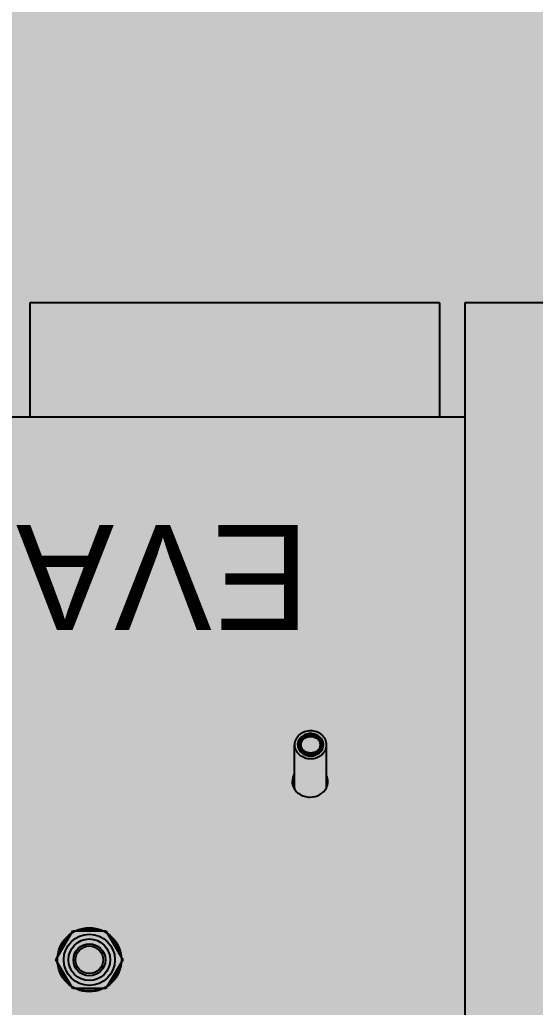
# Model space of a CAD drawing. Header units: millimetres. Extents: x -18489 to 17339, y -1599 to 10961.
# Drawn here: x -16578.4 to -16527.3, y 1659.2 to 1757 of the extents above; entities that cross this region are included whole.
import ezdxf

# ---------------------------------------------------------------- set-up
doc = ezdxf.new("R2010")
doc.units = ezdxf.units.MM
for name, color, linetype in [('188K-SM-03-F10-MECH-EQ-Y2257103$0$0 Xref', 8, 'Continuous'), ('188K-SM-03-F10-MECH-EQ-Y2257103$0$M-EQU-FOUNDATION', 8, 'Continuous'), ('188K-SM-03-F10-MECH-EQ-Y2257103$0$Micron CUP L10 HVAC EQU$0$M-MECH-EQU', 136, 'Continuous'), ('188K-SM-03-F10-MECH-EQ-Y2257103$0$Micron CUP L10 HVAC EQU$0$M-PHASE1 AREA', 252, 'Continuous')]:
    doc.layers.add(name, color=color, linetype=linetype)
doc.styles.add('188K-SM-03-F10-MECH-EQ-Y2257103$0$Micron CUP L10 HVAC EQU$0$Standard', font='arial.ttf')
pattern_1 = [(50, (4473.52, 709.2), (54.6554, -4.78173), [5.715, -62.865]), (355, (4473.52, 709.2), (-10.57303, 57.31705), [4.572, -50.29218]), (100.45144, (4478.076, 708.8), (44.08237, 52.53533), [4.857, -53.42707]), (46.1842, (4473.52, 724.44), (81.32371, -12.6127), [8.5725, -94.2975]), (96.63556, (4480.3, 723.39), (71.22124, 74.22784), [7.2855, -80.14068]), (351.18415, (4473.52, 724.44), (71.22124, 74.22784), [6.858, -75.43792]), (21, (4481.14, 720.63), (45.48432, -30.67956), [5.715, -62.865]), (326, (4481.14, 720.63), (18.54061, 55.25639), [4.572, -50.292]), (71.45144, (4484.93, 718.07), (64.02493, 24.57683), [4.857, -53.42698]), (37.5, (4473.521, 709.2), (0.926581, 25.366512), [0, -49.6824, 0, -51.054, 0, -50.4825]), (7.5, (4473.52, 709.2), (20.0459, 30.054172), [0, -29.1084, 0, -48.5394, 0, -19.2405]), (327.5, (4456.529, 709.2), (40.677179, -1.718623), [0, -19.05, 0, -59.436, 0, -78.867]), (317.5, (4448.91, 709.2), (44.438754, 7.62795), [0, -24.765, 0, -39.4716, 0, -56.007])]

# ---------------------------------------------------------------- blocks, each defined once
blk = doc.blocks.new('188K-SM-03-F10-MECH-EQ-Y2257103$0$Micron CUP L10 HVAC EQU$0$A$C0c53ceb0')
at = {"layer": '188K-SM-03-F10-MECH-EQ-Y2257103$0$Micron CUP L10 HVAC EQU$0$M-PHASE1 AREA'}
for p, q in [((-3936.5276, 8115.48251), (-4342.51661, 8115.48251)), ((-4342.51661, 8115.48251), (-4342.51661, 8002.65137)), ((-3936.5276, 8115.48251), (-3936.5276, 8002.65137)), ((-3911.15329, 8115.48251), (-3911.15329, 6444.24307)), ((-3810.45936, 8115.48251), (-3911.15329, 8115.48251)), ((-4459.35079, 8002.65137), (-3911.15329, 8002.65137)), ((-4080.05036, 7634.88879), (-4080.05036, 7677.70618)), ((-4048.33377, 7635.40131), (-4048.33377, 7677.70618)), ((-4316.7635, 7464.66811), (-4299.9415, 7493.21304)), ((-4299.9415, 7493.21304), (-4266.98066, 7493.21304)), ((-4266.98066, 7493.21304), (-4250.15866, 7464.66811)), ((-4299.9415, 7436.12318), (-4316.7635, 7464.66811)), ((-4250.15866, 7464.66811), (-4266.98066, 7436.12318)), ((-4266.98066, 7436.12318), (-4299.9415, 7436.12318))]:
    blk.add_line(p, q, dxfattribs=at)
for radius in [31.71789, 25.37327, 20.61578, 15.85829, 13.67619]:
    blk.add_circle((-4283.46108, 7464.66811), radius, dxfattribs=at)
for centre, radius, start, end in [((-4067.36566, 7677.07184), 9.57644, 176.20888376, 177.5215235), ((-4061.01848, 7677.07184), 9.57644, 2.4784765, 3.79111624), ((-4068.93398, 7641.26962), 13.48888, 180.05324986, 193.29407331), ((-4060.72059, 7634.97103), 13.77524, 13.42363065, 25.60772121), ((-4060.44911, 7641.26962), 13.48888, 346.7059267, 359.94675014), ((-4068.11876, 7634.89066), 11.9316, 180.00897902, 186.9636012), ((-4061.43885, 7641.61088), 14.53898, 332.85224405, 334.66286979), ((-4061.01073, 7641.41836), 14.06966, 334.625343, 346.64234337), ((-4283.46108, 7464.66811), 30.4679, 69.65458536, 110.34541464), ((-4283.46108, 7464.66811), 30.4679, 129.92689214, 169.05142826), ((-4283.46108, 7464.66811), 30.4679, 10.94857173, 50.07310786), ((-4283.46108, 7464.66811), 30.4679, 190.96919943, 230.13638244), ((-4283.46108, 7464.66811), 30.4679, 309.86361756, 349.03080056), ((-4283.46108, 7464.66811), 30.4679, 249.62238986, 290.37761014)]:
    blk.add_arc(centre, radius, start, end, dxfattribs=at)
for points, knots in [([(-4048.33377, 7677.70618), (-4048.33377, 7678.60507), (-4048.54127, 7680.42039), (-4049.45936, 7683.02347), (-4050.94524, 7685.41658), (-4052.93744, 7687.50675), (-4055.35754, 7689.21726), (-4059.04637, 7690.91669), (-4064.19207, 7691.79086), (-4069.33777, 7690.91669), (-4073.0266, 7689.21726), (-4075.4467, 7687.50675), (-4077.43889, 7685.41658), (-4078.92478, 7683.02347), (-4079.84286, 7680.42039), (-4080.05036, 7678.60507), (-4080.05036, 7677.70618)], [0, 0, 0, 0, 0.058089309, 0.116891314, 0.176995868, 0.238758498, 0.302267021, 0.367347052, 0.5, 0.632652948, 0.697732979, 0.761241502, 0.823004132, 0.883108686, 0.941910691, 1, 1, 1, 1]), ([(-4064.19207, 7688.74807), (-4065.02424, 7688.74807), (-4066.68421, 7688.60731), (-4069.08153, 7687.98042), (-4071.29539, 7686.96101), (-4073.24069, 7685.58585), (-4074.84251, 7683.90533), (-4076.03717, 7681.98127), (-4076.7753, 7679.88839), (-4076.94214, 7678.42887), (-4076.94214, 7677.70618)], [0, 0, 0, 0, 0.133645381, 0.266025132, 0.396059392, 0.522951331, 0.646355363, 0.766446302, 0.883938511, 1, 1, 1, 1]), ([(-4076.92114, 7677.70503), (-4076.875, 7678.40141), (-4076.62659, 7679.79863), (-4075.80849, 7681.78194), (-4074.57537, 7683.59327), (-4072.97404, 7685.16763), (-4071.06315, 7686.45123), (-4068.91085, 7687.40035), (-4066.59394, 7687.98299), (-4064.99399, 7688.11374), (-4064.19207, 7688.11374)], [0, 0, 0, 0, 0.115995418, 0.233686338, 0.354067785, 0.477704284, 0.604674932, 0.734600329, 0.866716281, 1, 1, 1, 1]), ([(-4064.19207, 7687.2099), (-4064.90832, 7687.2099), (-4066.33705, 7687.08875), (-4068.40041, 7686.54918), (-4070.30587, 7685.67178), (-4071.98018, 7684.48818), (-4073.35887, 7683.04176), (-4074.38711, 7681.38574), (-4075.02241, 7679.5844), (-4075.16601, 7678.3282), (-4075.16601, 7677.70618)], [0, 0, 0, 0, 0.133645381, 0.266025132, 0.396059392, 0.522951331, 0.646355363, 0.766446302, 0.883938511, 1, 1, 1, 1]), ([(-4073.70704, 7677.70618), (-4073.70704, 7678.24552), (-4073.58255, 7679.33471), (-4073.03167, 7680.89655), (-4072.14016, 7682.33242), (-4070.94486, 7683.58654), (-4069.49278, 7684.61282), (-4067.27949, 7685.63248), (-4064.19207, 7686.15699), (-4061.10465, 7685.63248), (-4058.89136, 7684.61282), (-4057.43928, 7683.58654), (-4056.24398, 7682.33242), (-4055.35246, 7680.89655), (-4054.80158, 7679.33471), (-4054.67709, 7678.24552), (-4054.67709, 7677.70618)], [0, 0, 0, 0, 0.058089637, 0.116891049, 0.176995969, 0.238758441, 0.302267042, 0.367347105, 0.5, 0.632652895, 0.697732958, 0.761241559, 0.823004031, 0.88310895, 0.941910363, 1, 1, 1, 1]), ([(-4051.442, 7677.70618), (-4051.442, 7678.42887), (-4051.60884, 7679.88839), (-4052.34697, 7681.98127), (-4053.54162, 7683.90533), (-4055.14345, 7685.58585), (-4057.08875, 7686.96101), (-4059.30261, 7687.98042), (-4061.69992, 7688.60731), (-4063.35989, 7688.74807), (-4064.19207, 7688.74807)], [0, 0, 0, 0, 0.116061489, 0.233553698, 0.353644637, 0.477048668, 0.603940608, 0.733974867, 0.866354619, 1, 1, 1, 1]), ([(-4051.46299, 7677.70503), (-4051.50914, 7678.40141), (-4051.75755, 7679.79863), (-4052.57565, 7681.78194), (-4053.80877, 7683.59327), (-4055.4101, 7685.16763), (-4057.32098, 7686.45123), (-4059.47328, 7687.40035), (-4061.7902, 7687.98299), (-4063.39015, 7688.11374), (-4064.19207, 7688.11374)], [0, 0, 0, 0, 0.115995418, 0.233686338, 0.354067785, 0.477704284, 0.604674932, 0.734600329, 0.866716281, 1, 1, 1, 1]), ([(-4053.21813, 7677.70618), (-4053.21813, 7678.3282), (-4053.36172, 7679.5844), (-4053.99703, 7681.38574), (-4055.02527, 7683.04176), (-4056.40395, 7684.48818), (-4058.07826, 7685.67178), (-4059.98373, 7686.54918), (-4062.04709, 7687.08875), (-4063.47582, 7687.2099), (-4064.19207, 7687.2099)], [0, 0, 0, 0, 0.116061489, 0.233553698, 0.353644637, 0.477048668, 0.603940608, 0.733974867, 0.866354619, 1, 1, 1, 1]), ([(-4080.05036, 7677.70618), (-4080.05036, 7676.8073), (-4079.84286, 7674.99198), (-4078.92478, 7672.3889), (-4077.43889, 7669.99579), (-4075.4467, 7667.90562), (-4073.0266, 7666.19511), (-4069.33777, 7664.49568), (-4064.19207, 7663.62151), (-4059.04637, 7664.49568), (-4055.35754, 7666.19511), (-4052.93744, 7667.90562), (-4050.94524, 7669.99579), (-4049.45936, 7672.3889), (-4048.54127, 7674.99198), (-4048.33377, 7676.8073), (-4048.33377, 7677.70618)], [0, 0, 0, 0, 0.058089309, 0.116891314, 0.176995868, 0.238758498, 0.302267021, 0.367347052, 0.5, 0.632652948, 0.697732979, 0.761241502, 0.823004132, 0.883108686, 0.941910691, 1, 1, 1, 1]), ([(-4076.94214, 7677.70618), (-4076.94214, 7676.9835), (-4076.7753, 7675.52398), (-4076.03717, 7673.4311), (-4074.84251, 7671.50704), (-4073.24069, 7669.82652), (-4071.29539, 7668.45136), (-4069.08153, 7667.43195), (-4066.68421, 7666.80506), (-4065.02424, 7666.6643), (-4064.19207, 7666.6643)], [0, 0, 0, 0, 0.116061489, 0.233553698, 0.353644637, 0.477048668, 0.603940608, 0.733974867, 0.866354619, 1, 1, 1, 1]), ([(-4075.16601, 7677.70618), (-4075.16601, 7677.08417), (-4075.02241, 7675.82797), (-4074.38711, 7674.02663), (-4073.35887, 7672.37061), (-4071.98018, 7670.92419), (-4070.30587, 7669.74059), (-4068.40041, 7668.86319), (-4066.33705, 7668.32362), (-4064.90832, 7668.20247), (-4064.19207, 7668.20247)], [0, 0, 0, 0, 0.116061489, 0.233553698, 0.353644637, 0.477048668, 0.603940608, 0.733974867, 0.866354619, 1, 1, 1, 1]), ([(-4064.19207, 7667.56814), (-4064.90831, 7667.56814), (-4066.33704, 7667.68929), (-4068.40041, 7668.22884), (-4070.30588, 7669.10625), (-4071.98019, 7670.28985), (-4073.35887, 7671.73627), (-4074.38709, 7673.3923), (-4075.02238, 7675.19364), (-4075.16597, 7676.44984), (-4075.16597, 7677.07185)], [0, 0, 0, 0, 0.133644167, 0.266025723, 0.39605975, 0.522951796, 0.646355834, 0.766446646, 0.883938687, 1, 1, 1, 1]), ([(-4054.67709, 7677.70618), (-4054.67709, 7677.16685), (-4054.80158, 7676.07766), (-4055.35246, 7674.51582), (-4056.24398, 7673.07995), (-4057.43928, 7671.82583), (-4058.89136, 7670.79955), (-4061.10465, 7669.77989), (-4064.19207, 7669.25538), (-4067.27949, 7669.77989), (-4069.49278, 7670.79955), (-4070.94486, 7671.82583), (-4072.14016, 7673.07995), (-4073.03167, 7674.51582), (-4073.58255, 7676.07766), (-4073.70704, 7677.16685), (-4073.70704, 7677.70618)], [0, 0, 0, 0, 0.058089637, 0.116891049, 0.176995969, 0.238758441, 0.302267042, 0.367347105, 0.5, 0.632652895, 0.697732958, 0.761241559, 0.823004031, 0.88310895, 0.941910363, 1, 1, 1, 1]), ([(-4064.19207, 7666.6643), (-4063.35989, 7666.6643), (-4061.69992, 7666.80506), (-4059.30261, 7667.43195), (-4057.08875, 7668.45136), (-4055.14345, 7669.82652), (-4053.54162, 7671.50704), (-4052.34697, 7673.4311), (-4051.60884, 7675.52398), (-4051.442, 7676.9835), (-4051.442, 7677.70618)], [0, 0, 0, 0, 0.133645381, 0.266025132, 0.396059392, 0.522951331, 0.646355363, 0.766446302, 0.883938511, 1, 1, 1, 1]), ([(-4064.19207, 7668.20247), (-4063.47582, 7668.20247), (-4062.04709, 7668.32362), (-4059.98373, 7668.86319), (-4058.07826, 7669.74059), (-4056.40395, 7670.92419), (-4055.02527, 7672.37061), (-4053.99703, 7674.02663), (-4053.36172, 7675.82797), (-4053.21813, 7677.08417), (-4053.21813, 7677.70618)], [0, 0, 0, 0, 0.133645381, 0.266025132, 0.396059392, 0.522951331, 0.646355363, 0.766446302, 0.883938511, 1, 1, 1, 1]), ([(-4064.19207, 7667.56814), (-4063.47583, 7667.56814), (-4062.04709, 7667.68929), (-4059.98372, 7668.22884), (-4058.07826, 7669.10625), (-4056.40395, 7670.28985), (-4055.02527, 7671.73627), (-4053.99704, 7673.3923), (-4053.36175, 7675.19364), (-4053.21816, 7676.44984), (-4053.21816, 7677.07185)], [0, 0, 0, 0, 0.133644167, 0.266025723, 0.39605975, 0.522951796, 0.646355834, 0.766446646, 0.883938687, 1, 1, 1, 1]), ([(-4082.06139, 7638.16786), (-4081.23378, 7634.66283), (-4076.35692, 7627.9853), (-4068.60554, 7625.79255), (-4064.69154, 7625.79255)], [0, 0, 0, 0, 0.479203632, 1, 1, 1, 1]), ([(-4064.69154, 7625.79255), (-4061.36871, 7625.79255), (-4054.80576, 7627.38923), (-4049.92347, 7632.20386), (-4048.50159, 7634.97693)], [0, 0, 0, 0, 0.516032855, 1, 1, 1, 1])]:
    blk.add_open_spline(points, degree=3, knots=knots, dxfattribs=at)
for points in [[(-4080.08083, 7648.85763), (-4081.54967, 7646.65067), (-4082.42285, 7643.90815), (-4082.42285, 7641.25708)], [(-4080.08083, 7642.68866), (-4080.99226, 7641.31939), (-4081.68134, 7639.7693), (-4082.06139, 7638.16894)], [(-4046.96024, 7641.25708), (-4046.96024, 7643.25306), (-4047.43677, 7645.29316), (-4048.29844, 7647.09356)]]:
    blk.add_open_spline(points, degree=3, dxfattribs=at)
at = {"layer": '188K-SM-03-F10-MECH-EQ-Y2257103$0$Micron CUP L10 HVAC EQU$0$M-PHASE1 AREA', "insert": (-4064.89254, 7791.24201), "char_height": 104.175694, "attachment_point": 1, "rotation": 180, "style": '188K-SM-03-F10-MECH-EQ-Y2257103$0$Micron CUP L10 HVAC EQU$0$Standard'}
blk.add_mtext('EVAPORATOR', dxfattribs=at)
blk = doc.blocks.new('188K-SM-03-F10-MECH-EQ-Y2257103$0$Micron CUP L10 HVAC EQU')
at = {"layer": '188K-SM-03-F10-MECH-EQ-Y2257103$0$Micron CUP L10 HVAC EQU$0$M-MECH-EQU'}
blk.add_blockref('188K-SM-03-F10-MECH-EQ-Y2257103$0$Micron CUP L10 HVAC EQU$0$A$C0c53ceb0', (-206166.7, 2082.18), dxfattribs=at)
blk = doc.blocks.new('188K-SM-03-F10-MECH-EQ-Y2257103')
at = {"layer": '188K-SM-03-F10-MECH-EQ-Y2257103$0$M-EQU-FOUNDATION'}
h = blk.add_hatch(dxfattribs=at)
h.set_pattern_fill('AR-CONC', color=256, scale=0.3)
h.set_pattern_definition(pattern_1)
h.paths.add_polyline_path([(-17043.149, 4192.459), (-16393.149, 4192.459), (-16393.149, 1372.459), (-17043.149, 1372.459)], flags=16)
h.paths.add_polyline_path([(-17048.149, 4197.459), (-16388.149, 4197.459), (-16388.149, 1367.459), (-17048.149, 1367.459)])
h = blk.add_hatch(dxfattribs=at)
h.set_pattern_fill('AR-CONC', color=256, scale=0.3)
h.set_pattern_definition(pattern_1)
h.paths.add_polyline_path([(-17033.149, 4182.459), (-16403.149, 4182.459), (-16403.149, 1382.459), (-17033.149, 1382.459)])
at = {"layer": '188K-SM-03-F10-MECH-EQ-Y2257103$0$0 Xref', "xscale": 0.1, "yscale": 0.1, "zscale": 0.1}
blk.add_blockref('188K-SM-03-F10-MECH-EQ-Y2257103$0$Micron CUP L10 HVAC EQU', (4473.521, 709.199), dxfattribs=at)

msp = doc.modelspace()

# ---------------------------------------------------------------- block references
msp.add_blockref('188K-SM-03-F10-MECH-EQ-Y2257103', (0, 0))

doc.saveas('drawing.dxf')
